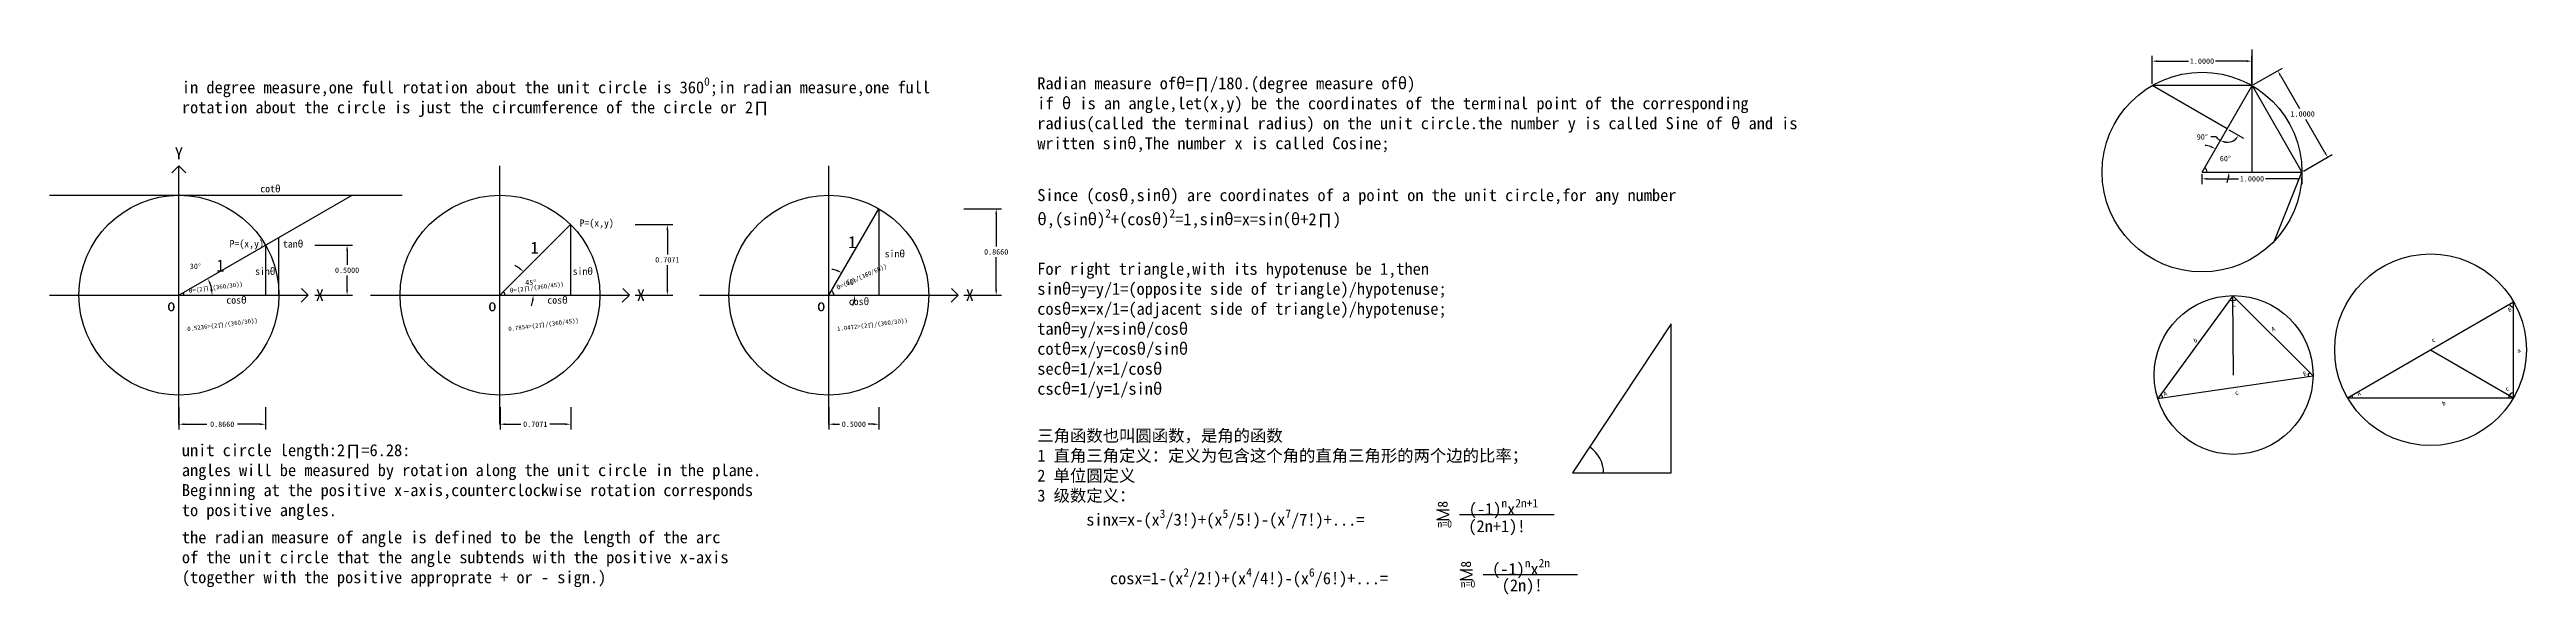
# Model space of a CAD drawing. Header units: inches. Extents: x 31 to 167, y 13 to 32.
# Drawn here: x 31.27 to 56.05, y 12.93 to 18.39 of the extents above; entities that cross this region are included whole.
import ezdxf
from ezdxf.enums import TextEntityAlignment as Align

# ---------------------------------------------------------------- set-up
doc = ezdxf.new("R2010")
doc.units = ezdxf.units.IN
doc.header["$MEASUREMENT"] = 0
doc.styles.get("Standard").update_dxf_attribs({"font": ''})
doc.styles.get('Standard').set_extended_font_data('SimSun')
doc.dimstyles.get("Standard").update_dxf_attribs({"dimscale": 0.3, "dimtxt": 0.18, "dimasz": 0.18, "dimexe": 0.18, "dimexo": 0.0625, "dimgap": 0.09, "dimtad": 0, "dimtih": 1, "dimtoh": 1, "dimdec": 4, "dimzin": 0, "dimdsep": 46, "dimtxsty": 'Standard', "dimcen": 0.09, "dimclrd": 5, "dimclre": 5, "dimclrt": 5, "dimadec": 0, "dimazin": 0, "dimtfac": 1, "dimtdec": 4, "dimtofl": 0, "dimtmove": 0, "dimatfit": 3, "dimfxl": 1, "dimtolj": 1, "dimtzin": 0, "dimarcsym": 0})

# ---------------------------------------------------------------- blocks, each defined once
blk = doc.blocks.new('*D1')
at = {"color": 5, "lineweight": -2}
blk.add_arc((32.567, 15.929), 0.333, 9.3121, 20.6879, dxfattribs=at)
at = {"color": 5}
for points in [[(32.87, 16.043), (32.886, 16.05), (32.855, 16.095)], [(32.904, 15.984), (32.886, 15.982), (32.899, 15.929)]]:
    blk.add_solid(points, dxfattribs=at)
at = {"layer": 'Defpoints', "color": 0}
for p in [(34.299, 16.929), (31.272, 15.929), (32.567, 15.929), (32.894, 15.987), (33.861, 15.929)]:
    blk.add_point(p, dxfattribs=at)
at = {"color": 5, "insert": (32.731, 16.218), "char_height": 0.054, "attachment_point": 5}
blk.add_mtext('\\A1;30°', dxfattribs=at)
blk = doc.blocks.new('*D2')
at = {"color": 5, "lineweight": -2}
for p, q in [((33.926, 16.429), (34.303, 16.429)), ((34.249, 16.375), (34.249, 16.233)), ((34.249, 15.983), (34.249, 16.125)), ((33.926, 15.929), (34.303, 15.929))]:
    blk.add_line(p, q, dxfattribs=at)
at = {"color": 5}
for points in [[(34.24, 16.375), (34.258, 16.375), (34.249, 16.429)], [(34.24, 15.983), (34.258, 15.983), (34.249, 15.929)]]:
    blk.add_solid(points, dxfattribs=at)
at = {"layer": 'Defpoints', "color": 0}
for p in [(33.907, 16.429), (33.907, 15.929), (34.249, 15.929)]:
    blk.add_point(p, dxfattribs=at)
at = {"color": 5, "insert": (34.249, 16.179), "char_height": 0.054, "attachment_point": 5}
blk.add_mtext('\\A1;0.5000', dxfattribs=at)
blk = doc.blocks.new('*D3')
at = {"color": 5, "lineweight": -2}
for p, q in [((32.567, 14.809), (32.567, 14.583)), ((32.621, 14.637), (32.847, 14.637)), ((33.379, 14.637), (33.153, 14.637)), ((33.433, 14.809), (33.433, 14.583))]:
    blk.add_line(p, q, dxfattribs=at)
at = {"color": 5}
for points in [[(32.621, 14.646), (32.621, 14.628), (32.567, 14.637)], [(33.379, 14.646), (33.379, 14.628), (33.433, 14.637)]]:
    blk.add_solid(points, dxfattribs=at)
at = {"layer": 'Defpoints', "color": 0}
for p in [(32.567, 14.828), (33.433, 14.828), (33.433, 14.637)]:
    blk.add_point(p, dxfattribs=at)
at = {"color": 5, "insert": (33, 14.637), "char_height": 0.054, "attachment_point": 5}
blk.add_mtext('\\A1;0.8660', dxfattribs=at)
blk = doc.blocks.new('*D4')
at = {"color": 5, "lineweight": -2}
for start, end in [(54.3121, 63.6243), (341.3757, 350.6879)]:
    blk.add_arc((35.779, 15.929), 0.333, start, end, dxfattribs=at)
at = {"color": 5}
for points in [[(35.978, 16.206), (35.967, 16.192), (36.014, 16.164)], [(36.098, 15.876), (36.116, 15.875), (36.111, 15.929)]]:
    blk.add_solid(points, dxfattribs=at)
at = {"layer": 'Defpoints', "color": 0}
for p in [(36.486, 16.636), (34.484, 15.929), (35.779, 15.929), (36.1, 16.015), (37.073, 15.929)]:
    blk.add_point(p, dxfattribs=at)
at = {"color": 5, "insert": (36.086, 16.056), "char_height": 0.054, "attachment_point": 5}
blk.add_mtext('\\A1;45°', dxfattribs=at)
blk = doc.blocks.new('*D5')
at = {"color": 5, "lineweight": -2}
for p, q in [((37.13, 16.636), (37.507, 16.636)), ((37.453, 16.582), (37.453, 16.337)), ((37.453, 15.983), (37.453, 16.229)), ((37.13, 15.929), (37.507, 15.929))]:
    blk.add_line(p, q, dxfattribs=at)
at = {"color": 5}
for points in [[(37.444, 16.582), (37.462, 16.582), (37.453, 16.636)], [(37.444, 15.983), (37.462, 15.983), (37.453, 15.929)]]:
    blk.add_solid(points, dxfattribs=at)
at = {"layer": 'Defpoints', "color": 0}
for p in [(37.111, 16.636), (37.111, 15.929), (37.453, 15.929)]:
    blk.add_point(p, dxfattribs=at)
at = {"color": 5, "insert": (37.453, 16.283), "char_height": 0.054, "attachment_point": 5}
blk.add_mtext('\\A1;0.7071', dxfattribs=at)
blk = doc.blocks.new('*D6')
at = {"color": 5, "lineweight": -2}
for p, q in [((35.779, 14.809), (35.779, 14.583)), ((35.833, 14.637), (35.988, 14.637)), ((36.432, 14.637), (36.276, 14.637)), ((36.486, 14.809), (36.486, 14.583))]:
    blk.add_line(p, q, dxfattribs=at)
at = {"color": 5}
for points in [[(35.833, 14.646), (35.833, 14.628), (35.779, 14.637)], [(36.432, 14.646), (36.432, 14.628), (36.486, 14.637)]]:
    blk.add_solid(points, dxfattribs=at)
at = {"layer": 'Defpoints', "color": 0}
for p in [(35.779, 14.828), (36.486, 14.828), (36.486, 14.637)]:
    blk.add_point(p, dxfattribs=at)
at = {"color": 5, "insert": (36.132, 14.637), "char_height": 0.054, "attachment_point": 5}
blk.add_mtext('\\A1;0.7071', dxfattribs=at)
blk = doc.blocks.new('*D7')
at = {"color": 5, "lineweight": -2}
for p, q in [((40.42, 16.795), (40.797, 16.795)), ((40.743, 16.741), (40.743, 16.416)), ((40.743, 15.983), (40.743, 16.308)), ((40.42, 15.929), (40.797, 15.929))]:
    blk.add_line(p, q, dxfattribs=at)
at = {"color": 5}
for points in [[(40.734, 16.741), (40.752, 16.741), (40.743, 16.795)], [(40.734, 15.983), (40.752, 15.983), (40.743, 15.929)]]:
    blk.add_solid(points, dxfattribs=at)
at = {"layer": 'Defpoints', "color": 0}
for p in [(40.401, 16.795), (40.401, 15.929), (40.743, 15.929)]:
    blk.add_point(p, dxfattribs=at)
at = {"color": 5, "insert": (40.743, 16.362), "char_height": 0.054, "attachment_point": 5}
blk.add_mtext('\\A1;0.8660', dxfattribs=at)
blk = doc.blocks.new('*D8')
at = {"color": 5, "lineweight": -2}
for p, q in [((39.069, 14.809), (39.069, 14.583)), ((39.123, 14.637), (39.175, 14.637)), ((39.515, 14.637), (39.463, 14.637)), ((39.569, 14.809), (39.569, 14.583))]:
    blk.add_line(p, q, dxfattribs=at)
at = {"color": 5}
for points in [[(39.123, 14.646), (39.123, 14.628), (39.069, 14.637)], [(39.515, 14.646), (39.515, 14.628), (39.569, 14.637)]]:
    blk.add_solid(points, dxfattribs=at)
at = {"layer": 'Defpoints', "color": 0}
for p in [(39.069, 14.828), (39.569, 14.828), (39.569, 14.637)]:
    blk.add_point(p, dxfattribs=at)
at = {"color": 5, "insert": (39.319, 14.637), "char_height": 0.054, "attachment_point": 5}
blk.add_mtext('\\A1;0.5000', dxfattribs=at)
blk = doc.blocks.new('*D9')
at = {"color": 5, "lineweight": -2}
for start, end in [(71.9096, 83.8193), (336.1807, 348.0904)]:
    blk.add_arc((39.069, 15.929), 0.26, start, end, dxfattribs=at)
at = {"color": 5}
for points in [[(39.153, 16.185), (39.146, 16.168), (39.199, 16.154)], [(39.315, 15.876), (39.332, 15.874), (39.329, 15.929)]]:
    blk.add_solid(points, dxfattribs=at)
at = {"layer": 'Defpoints', "color": 0}
for p in [(39.569, 16.795), (37.774, 15.929), (39.069, 15.929), (39.313, 16.018), (40.363, 15.929)]:
    blk.add_point(p, dxfattribs=at)
at = {"color": 5, "insert": (39.294, 16.059), "char_height": 0.054, "attachment_point": 5}
blk.add_mtext('\\A1;60°', dxfattribs=at)
blk = doc.blocks.new('*D10')
at = {"color": 5, "lineweight": -2}
for p, q in [((52.806, 17.142), (52.806, 17.04)), ((53.806, 17.142), (53.806, 17.04)), ((52.86, 17.094), (53.171, 17.094)), ((53.752, 17.094), (53.441, 17.094))]:
    blk.add_line(p, q, dxfattribs=at)
at = {"color": 5}
for points in [[(52.86, 17.103), (52.86, 17.085), (52.806, 17.094)], [(53.752, 17.103), (53.752, 17.085), (53.806, 17.094)]]:
    blk.add_solid(points, dxfattribs=at)
at = {"layer": 'Defpoints', "color": 0}
for p in [(52.806, 17.161), (53.806, 17.161), (53.806, 17.094)]:
    blk.add_point(p, dxfattribs=at)
at = {"color": 5, "insert": (53.306, 17.094), "char_height": 0.054, "attachment_point": 5}
blk.add_mtext('\\A1;1.0000', dxfattribs=at)
blk = doc.blocks.new('*D11')
at = {"color": 5, "lineweight": -2}
for p, q in [((53.323, 18.037), (53.61, 18.203)), ((53.59, 18.129), (53.782, 17.797)), ((54.036, 17.356), (53.845, 17.689)), ((53.823, 17.171), (54.11, 17.337))]:
    blk.add_line(p, q, dxfattribs=at)
at = {"color": 5}
for points in [[(53.598, 18.133), (53.583, 18.124), (53.563, 18.176)], [(54.044, 17.361), (54.029, 17.352), (54.063, 17.31)]]:
    blk.add_solid(points, dxfattribs=at)
at = {"layer": 'Defpoints', "color": 0}
for p in [(53.306, 18.027), (53.806, 17.161), (54.063, 17.31)]:
    blk.add_point(p, dxfattribs=at)
at = {"color": 5, "insert": (53.813, 17.743), "char_height": 0.054, "attachment_point": 5}
blk.add_mtext('\\A1;1.0000', dxfattribs=at)
blk = doc.blocks.new('*D12')
at = {"color": 5, "lineweight": -2}
for p, q in [((52.949, 17.513), (52.895, 17.513)), ((53.073, 17.585), (53.22, 17.5))]:
    blk.add_line(p, q, dxfattribs=at)
for start, end in [(216.9068, 240), (263.0932, 306.9068)]:
    blk.add_arc((53.056, 17.594), 0.135, start, end, dxfattribs=at)
at = {"color": 5}
for points in [[(53.037, 17.452), (53.043, 17.469), (52.989, 17.477)], [(53.131, 17.492), (53.144, 17.48), (53.173, 17.527)]]:
    blk.add_solid(points, dxfattribs=at)
at = {"layer": 'Defpoints', "color": 0}
for p in [(52.306, 18.027), (53.306, 18.027), (53.056, 17.594), (53.124, 17.477), (52.806, 17.161)]:
    blk.add_point(p, dxfattribs=at)
at = {"color": 5, "insert": (52.809, 17.513), "char_height": 0.054, "attachment_point": 5}
blk.add_mtext('\\A1;90°', dxfattribs=at)
blk = doc.blocks.new('*D13')
at = {"color": 5, "lineweight": -2}
for p, q in [((52.306, 18.046), (52.306, 18.326)), ((52.36, 18.272), (52.671, 18.272)), ((53.252, 18.272), (52.941, 18.272)), ((53.306, 18.046), (53.306, 18.326))]:
    blk.add_line(p, q, dxfattribs=at)
at = {"color": 5}
for points in [[(52.36, 18.281), (52.36, 18.263), (52.306, 18.272)], [(53.252, 18.281), (53.252, 18.263), (53.306, 18.272)]]:
    blk.add_solid(points, dxfattribs=at)
at = {"layer": 'Defpoints', "color": 0}
for p in [(52.306, 18.272), (52.306, 18.027), (53.306, 18.027)]:
    blk.add_point(p, dxfattribs=at)
at = {"color": 5, "insert": (52.806, 18.272), "char_height": 0.054, "attachment_point": 5}
blk.add_mtext('\\A1;1.0000', dxfattribs=at)
blk = doc.blocks.new('*D14')
at = {"color": 5, "lineweight": -2}
for start, end in [(71.4755, 82.951), (337.049, 348.5245)]:
    blk.add_arc((52.806, 17.161), 0.27, start, end, dxfattribs=at)
at = {"color": 5}
for points in [[(52.896, 17.425), (52.889, 17.409), (52.941, 17.395)], [(53.062, 17.108), (53.08, 17.107), (53.076, 17.161)]]:
    blk.add_solid(points, dxfattribs=at)
at = {"layer": 'Defpoints', "color": 0}
for p in [(53.306, 18.027), (52.806, 17.161), (52.806, 17.161), (53.06, 17.254), (53.806, 17.161)]:
    blk.add_point(p, dxfattribs=at)
at = {"color": 5, "insert": (53.04, 17.296), "char_height": 0.054, "attachment_point": 5}
blk.add_mtext('\\A1;60°', dxfattribs=at)

msp = doc.modelspace()

# ---------------------------------------------------------------- linework, layer by layer
for p, q in [((53.30643, 17.16114), (53.30643, 18.38863)), ((53.05643, 17.59415), (52.30643, 18.02717)), ((53.30643, 18.02717), (52.30643, 18.02717)), ((52.80643, 17.16114), (53.30643, 18.02717)), ((53.30643, 18.02717), (53.80643, 17.16114)), ((32.56669, 17.22339), (32.49598, 17.15268)), ((32.56669, 14.63474), (32.56669, 17.22339)), ((32.63741, 17.15268), (32.56669, 17.22339)), ((35.77856, 14.63474), (35.77856, 17.22339)), ((39.06882, 14.63474), (39.06882, 17.22339)), ((52.80643, 17.16114), (53.80643, 17.16114)), ((53.52723, 16.468), (53.80643, 17.16114)), ((31.27237, 16.92907), (34.80107, 16.92907)), ((32.56669, 15.92907), (34.29875, 16.92907)), ((35.77856, 15.92907), (36.48567, 16.63617)), ((36.48567, 16.63617), (36.48567, 15.92907)), ((39.06882, 15.92907), (39.56882, 16.79509)), ((39.56882, 16.79509), (39.56882, 15.92907)), ((31.27237, 15.92907), (33.86102, 15.92907)), ((33.86102, 15.92907), (33.79044, 15.85848)), ((33.86102, 15.92907), (33.79454, 15.99554)), ((34.48424, 15.92907), (37.07289, 15.92907)), ((37.07289, 15.92907), (37.0023, 15.85848)), ((37.07289, 15.92907), (37.00641, 15.99554)), ((37.7745, 15.92907), (40.36315, 15.92907)), ((40.36315, 15.92907), (40.29257, 15.85848)), ((40.36315, 15.92907), (40.29667, 15.99554)), ((53.11295, 15.92409), (52.36311, 14.89614)), ((53.9168, 15.12025), (53.11295, 15.92409)), ((54.26203, 14.90291), (55.92359, 15.8622)), ((55.92359, 14.90291), (55.92359, 15.8622)), ((47.4954, 15.64351), (46.50952, 14.14961)), ((47.4954, 14.14961), (47.4954, 15.64351)), ((52.36311, 14.89614), (53.9168, 15.12025)), ((54.26203, 14.90291), (55.92359, 14.90291)), ((46.50952, 14.14961), (47.4954, 14.14961)), ((45.14957, 13.78012), (45.27295, 13.78012)), ((45.27295, 13.73327), (45.14957, 13.78012)), ((45.14957, 13.68397), (45.27295, 13.73327)), ((45.14957, 13.68397), (45.27295, 13.68397)), ((45.37938, 13.73327), (46.32516, 13.73326)), ((45.3833, 13.17962), (45.50668, 13.17962)), ((45.50668, 13.13278), (45.3833, 13.17962)), ((45.3833, 13.08347), (45.50668, 13.13278)), ((45.3833, 13.08347), (45.50668, 13.08347)), ((45.61311, 13.13278), (46.55889, 13.13277))]:
    msp.add_line(p, q)
at = {"color": 5}
for p, q in [((32.56669, 16.92907), (34.29875, 16.92907)), ((53.12242, 15.12972), (53.11295, 15.92409)), ((55.09281, 15.38256), (55.92359, 14.90291))]:
    msp.add_line(p, q, dxfattribs=at)
at = {"color": 6}
msp.add_line((33.43272, 16.42907), (33.43272, 15.92907), dxfattribs=at)
at = {"color": 1}
msp.add_line((33.56669, 15.92907), (33.56669, 16.50642), dxfattribs=at)
at = {"color": 3}
msp.add_line((32.56669, 15.92907), (33.56669, 15.92907), dxfattribs=at)
for centre, radius in [((52.80643, 17.16114), 1), ((32.56669, 15.92907), 1), ((35.77856, 15.92907), 1), ((39.06882, 15.92907), 1), ((55.09281, 15.38256), 0.9593), ((53.12242, 15.12972), 0.79443)]:
    msp.add_circle(centre, radius)
for centre, radius, start, end in [((52.80643, 17.16114), 0.05, 0, 60), ((32.56669, 15.92907), 0.05, 0, 30), ((35.77856, 15.92907), 0.05, 0, 45), ((39.06882, 15.92907), 0.05, 0, 60), ((53.11295, 15.92409), 0.05, 233.890756, 315), ((55.92359, 15.8622), 0.05, 210, 270), ((53.9168, 15.12025), 0.05, 135, 188.207675), ((52.36311, 14.89614), 0.05, 8.207675, 53.890756), ((54.26203, 14.90291), 0.05, 0, 30), ((55.92359, 14.90291), 0.05, 90, 180), ((46.50952, 14.14961), 0.31017, 360, 56.577515)]:
    msp.add_arc(centre, radius, start, end)

# ---------------------------------------------------------------- texts
at = {"color": 5}
msp.add_text('cotθ', height=0.072, dxfattribs=at).set_placement((33.48276, 16.99472), align=Align.MIDDLE_CENTER)
for s, height, p in [('P=(x,y)', 0.072, (36.74619, 16.65192)), ('P=(x,y)', 0.072, (33.24454, 16.44511)), ('1', 0.12, (36.12495, 16.40387)), ('1', 0.12, (39.30271, 16.46008)), ('sinθ', 0.072, (39.72933, 16.34357)), ('1', 0.12, (32.98213, 16.22562)), ('sinθ', 0.072, (36.60783, 16.1679)), ('X', 0.12, (33.97672, 15.92907)), ('cosθ', 0.072, (36.35471, 15.87984)), ('X', 0.12, (37.18859, 15.92907)), ('cosθ', 0.072, (39.37074, 15.86578)), ('X', 0.12, (40.47885, 15.92907)), ('o', 0.12, (32.49041, 15.82812)), ('o', 0.12, (35.70227, 15.82812)), ('o', 0.12, (38.99254, 15.82812)), ('n=0', 0.072, (45.22969, 13.6391)), ('n=0', 0.072, (45.46342, 13.0386))]:
    msp.add_text(s, height=height).set_placement(p, align=Align.MIDDLE_CENTER)
at = {"color": 1}
msp.add_text('tanθ', height=0.072, dxfattribs=at).set_placement((33.70928, 16.44206), align=Align.MIDDLE_CENTER)
at = {"color": 6}
msp.add_text('sinθ', height=0.072, dxfattribs=at).set_placement((33.43048, 16.1679), align=Align.MIDDLE_CENTER)
for s, rotation, p in [('θ=(2∏/(360/60))', 24.249415, (39.39683, 16.11363)), ('θ=(2∏/(360/30))', 7.042555, (32.93461, 16.00834)), ('θ=(2∏/(360/45))', 7.042555, (36.14648, 16.00834)), ('0.5236=(2∏/(360/30))', 7.042555, (33.00195, 15.63451)), ('0.7854=(2∏/(360/45))', 7.042555, (36.21382, 15.63451)), ('1.0472=(2∏/(360/30))', 7.042555, (39.50408, 15.63451)), ('C', 24.249415, (53.12451, 15.83287)), ('B', 24.249415, (55.88548, 15.78423)), ('b', 24.249415, (52.74066, 15.47675)), ('A', 24.249415, (53.51864, 15.58975)), ('c', 24.249415, (55.12085, 15.48074)), ('a', 24.249415, (55.97451, 15.37608)), ('B', 24.249415, (53.83394, 15.14461)), ('A', 24.249415, (52.43806, 14.94236)), ('c', 24.249415, (53.15193, 14.95285)), ('A', 24.249415, (54.37457, 14.94561)), ('c', 24.249415, (55.85929, 14.99411)), ('b', 24.249415, (55.22559, 14.84759))]:
    msp.add_text(s, height=0.0432, rotation=rotation).set_placement(p, align=Align.MIDDLE_CENTER)
at = {"color": 3}
msp.add_text('cosθ', height=0.072, dxfattribs=at).set_placement((33.14284, 15.87984), align=Align.MIDDLE_CENTER)
for p in [(45.25924, 13.80113), (45.49298, 13.20064)]:
    msp.add_text('8', height=0.1, rotation=90).set_placement(p)
at = {"char_height": 0.12}
for s, insert, width, attachment_point in [('\\A1;in degree measure,one full rotation about the unit circle is 360{\\H0.7x;\\S0^ ;};in radian measure,one full rotation about the circle is just the circumference of the circle or 2∏', (32.59638, 18.11065), 7.9145142, 1), ('Radian measure ofθ=∏/180.(degree measure ofθ)\\Pif θ is an angle,let(x,y) be the coordinates of the terminal point of the corresponding radius(called the terminal radius) on the unit circle.the number y is called Sine of θ and is written sinθ,The number x is called Cosine;', (41.15412, 18.11065), 7.9145142, 1), ('Y', (32.56669, 17.35003), 0.123583, 5), ('\\A1;Since (cosθ,sinθ) are coordinates of a point on the unit circle,for any number θ,(sinθ){\\H0.7x;\\S2^ ;}+(cosθ){\\H0.7x;\\S2^ ;}=1,sinθ=x=sin(θ+2∏)', (41.15412, 16.99058), 7.9145142, 1), ('For right triangle,with its hypotenuse be 1,then\\Psin{\\A1;θ}=y=y/1=(opposite side of triangle)/hypotenuse;\\Pcos{\\A1;θ=x=x/1=(adjacent side of triangle)/hypotenuse;\\Ptanθ=y/x=sinθ/cosθ\\Pcotθ=x/y=cosθ/sinθ\\Psecθ=1/x=1/cosθ\\Pcscθ=1/y=1/sinθ}', (41.15412, 16.25283), 7.9145142, 1), ('unit circle length:2∏=6.28:\\Pangles will be measured by rotation along the unit circle in the plane.\\PBeginning at the positive x-axis,counterclockwise rotation corresponds\\Pto positive angles.', (32.59638, 14.43721), 7.9145142, 1), ('\\A1;三角函数也叫圆函数，是角的函数\\P1 直角三角定义：定义为包含这个角的直角三角形的两个边的比率；\\P2 单位圆定义\\P3 级数定义：\\P      sinx=x-(x{\\H0.7x;\\S3^ ;}/3!)+(x{\\H0.7x;\\S5^ ;}/5!)-(x{\\H0.7x;\\S7^ ;}/7!)+...=', (41.15412, 14.58292), 7.9145142, 1), ('\\A1;(-1){\\H0.7x;\\Sn^ ;}x{\\H0.7x;\\S2n+1^ ;}', (45.47056, 13.88847), 1.1812358, 1), ('\\A1;(2n+1)!', (45.4664, 13.67645), 1.1812358, 1), ('the radian measure of angle is defined to be the length of the arc\\Pof the unit circle that the angle subtends with the positive x-axis\\P(together with the positive approprate + or - sign.)', (32.59638, 13.56529), 7.9145142, 1), ('\\A1;cosx=1-(x{\\H0.7x;\\S2^ ;}/2!)+(x{\\H0.7x;\\S4^ ;}/4!)-(x{\\H0.7x;\\S6^ ;}/6!)+...=', (41.88036, 13.19558), 3.404437, 1), ('\\A1;(-1){\\H0.7x;\\Sn^ ;}x{\\H0.7x;\\S2n^ ;}', (45.70429, 13.28798), 1.1812358, 1), ('\\A1;(2n)!', (45.8003, 13.0843), 1.1812358, 1)]:
    msp.add_mtext(s, dxfattribs=dict(at, insert=insert, width=width, attachment_point=attachment_point))

# ---------------------------------------------------------------- dimensions: what is measured, and where the dimension line sits
for p1, p2, distance, picture, middle in [((53.30643, 18.02717), (52.30643, 18.02717), -0.24483, '*D13', (52.80643, 18.272)), ((53.30643, 18.02717), (53.80643, 17.16114), 0.29675, '*D11', (53.81342, 17.74253)), ((52.80643, 17.16114), (53.80643, 17.16114), -0.06675, '*D10', (53.30643, 17.09439))]:
    dim = msp.add_aligned_dim(p1=p1, p2=p2, distance=distance, dimstyle='Standard')
    dim.commit()
    dim.dimension.update_dxf_attribs({"geometry": picture, "text_midpoint": middle})
for base, line1, line2, picture, middle in [((53.12387, 17.47734), ((52.80643, 17.16114), (53.30643, 18.02717)), ((53.05643, 17.59415), (52.30643, 18.02717)), '*D12', (52.80907, 17.51315)), ((53.06021, 17.25351), ((52.80643, 17.16114), (53.30643, 18.02717)), ((52.80643, 17.16114), (53.80643, 17.16114)), '*D14', (53.04031, 17.29617)), ((36.09985, 16.01515), ((35.77856, 15.92907), (36.48567, 16.63617)), ((34.48424, 15.92907), (37.07289, 15.92907)), '*D4', (36.08586, 16.05635)), ((39.31338, 16.01808), ((39.06882, 15.92907), (39.56882, 16.79509)), ((37.7745, 15.92907), (40.36315, 15.92907)), '*D9', (39.29421, 16.05919))]:
    dim = msp.add_angular_dim_2l(base=base, line1=line1, line2=line2, dimstyle='Standard')
    dim.commit()
    dim.dimension.update_dxf_attribs({"geometry": picture, "text_midpoint": middle})
dim = msp.add_angular_dim_2l(base=(32.89426, 15.98682), line1=((32.56669, 15.92907), (34.29875, 16.92907)), line2=((31.27237, 15.92907), (33.86102, 15.92907)), dimstyle='Standard')
dim.commit()
dim.dimension.update_dxf_attribs({"geometry": '*D1', "text_midpoint": (32.73069, 16.21844), "dimtype": 162})
for base, p1, p2, picture, middle in [((37.45278, 15.92907), (37.11107, 16.63617), (37.11107, 15.92907), '*D5', (37.45278, 16.28262)), ((40.74305, 15.92907), (40.40133, 16.79509), (40.40133, 15.92907), '*D7', (40.74305, 16.36208)), ((34.24896, 15.92907), (33.90724, 16.42907), (33.90724, 15.92907), '*D2', (34.24896, 16.17907))]:
    dim = msp.add_linear_dim(base=base, p1=p1, p2=p2, angle=90, dimstyle='Standard')
    dim.commit()
    dim.dimension.update_dxf_attribs({"geometry": picture, "text_midpoint": middle})
for base, p1, p2, picture, middle in [((33.43272, 14.63733), (32.56669, 14.82809), (33.43272, 14.82809), '*D3', (32.99971, 14.63733)), ((36.48567, 14.63733), (35.77856, 14.82809), (36.48567, 14.82809), '*D6', (36.13211, 14.63733)), ((39.56882, 14.63733), (39.06882, 14.82809), (39.56882, 14.82809), '*D8', (39.31882, 14.63733))]:
    dim = msp.add_linear_dim(base=base, p1=p1, p2=p2, dimstyle='Standard')
    dim.commit()
    dim.dimension.update_dxf_attribs({"geometry": picture, "text_midpoint": middle})

doc.saveas('drawing.dxf')
